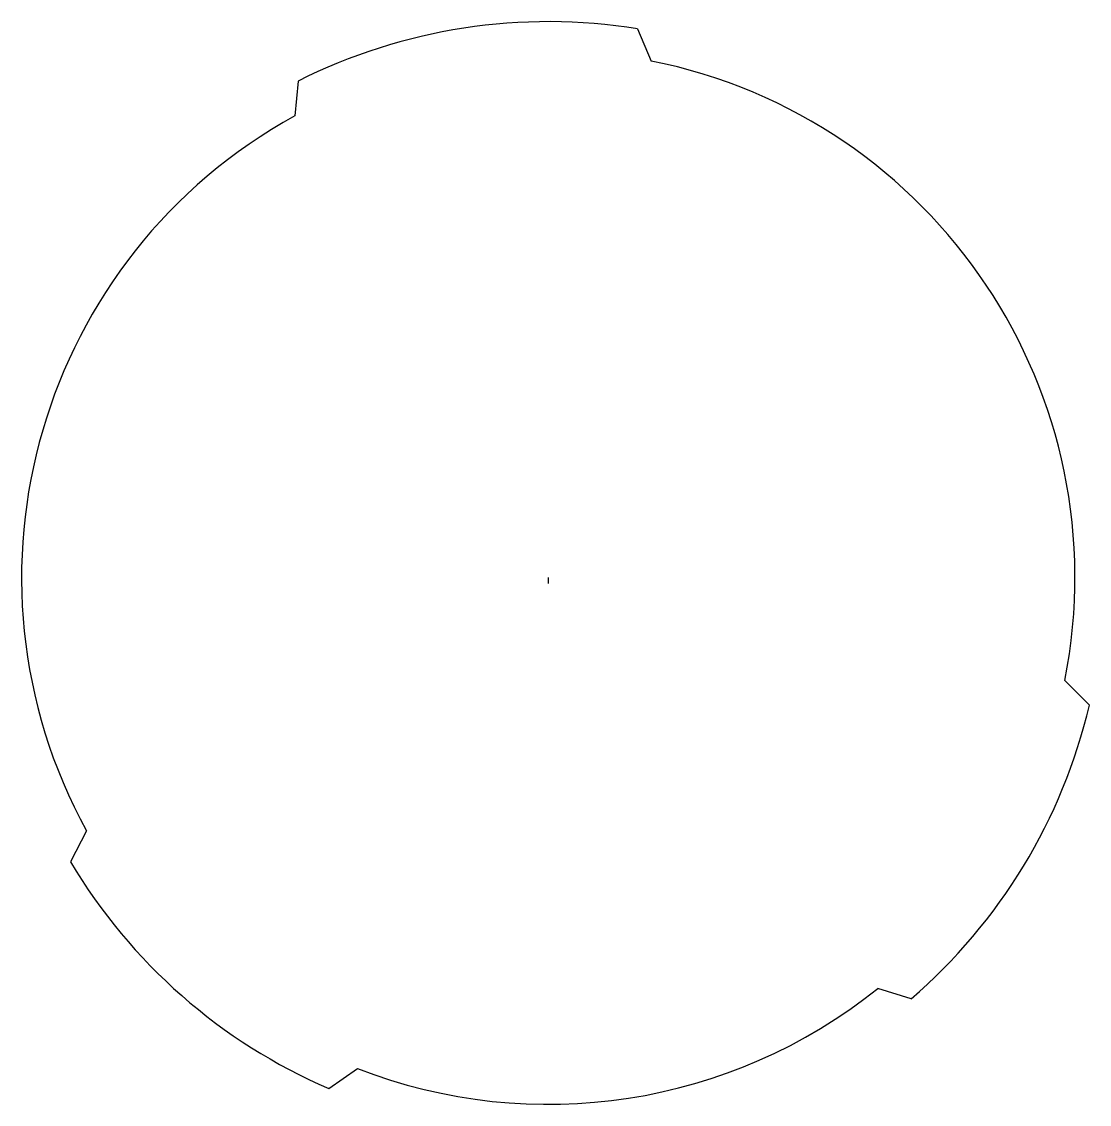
# Model space of a CAD drawing. Header units: millimetres. Extents: x -45 to 46.2, y -45 to 47.5.
import ezdxf

# ---------------------------------------------------------------- set-up
doc = ezdxf.new("R2010")
doc.units = ezdxf.units.MM
doc.layers.add('Sketch022', color=7, linetype='CONTINUOUS')

msp = doc.modelspace()

# ---------------------------------------------------------------- linework, layer by layer
at = {"layer": 'Sketch022'}
for p, q in [((7.635, 46.882), (8.779, 44.135)), ((-21.38, 42.416), (-21.644, 39.453)), ((0, 0), (0, -0.5)), ((44.135, -8.779), (46.236, -10.887)), ((-39.453, -21.644), (-40.822, -24.286)), ((31.006, -35.984), (28.167, -35.095)), ((-18.75, -43.643), (-16.31, -41.94))]:
    msp.add_line(p, q, dxfattribs=at)
for radius, start, end in [(47.5, 80.75, 116.75), (45, -11.25, 78.75), (45, 118.75, -151.25), (47.5, -49.25, -13.25), (47.5, -149.25, -113.25), (45, -111.25, -51.25)]:
    msp.add_arc((0, 0), radius, start, end, dxfattribs=at)

doc.saveas('drawing.dxf')
